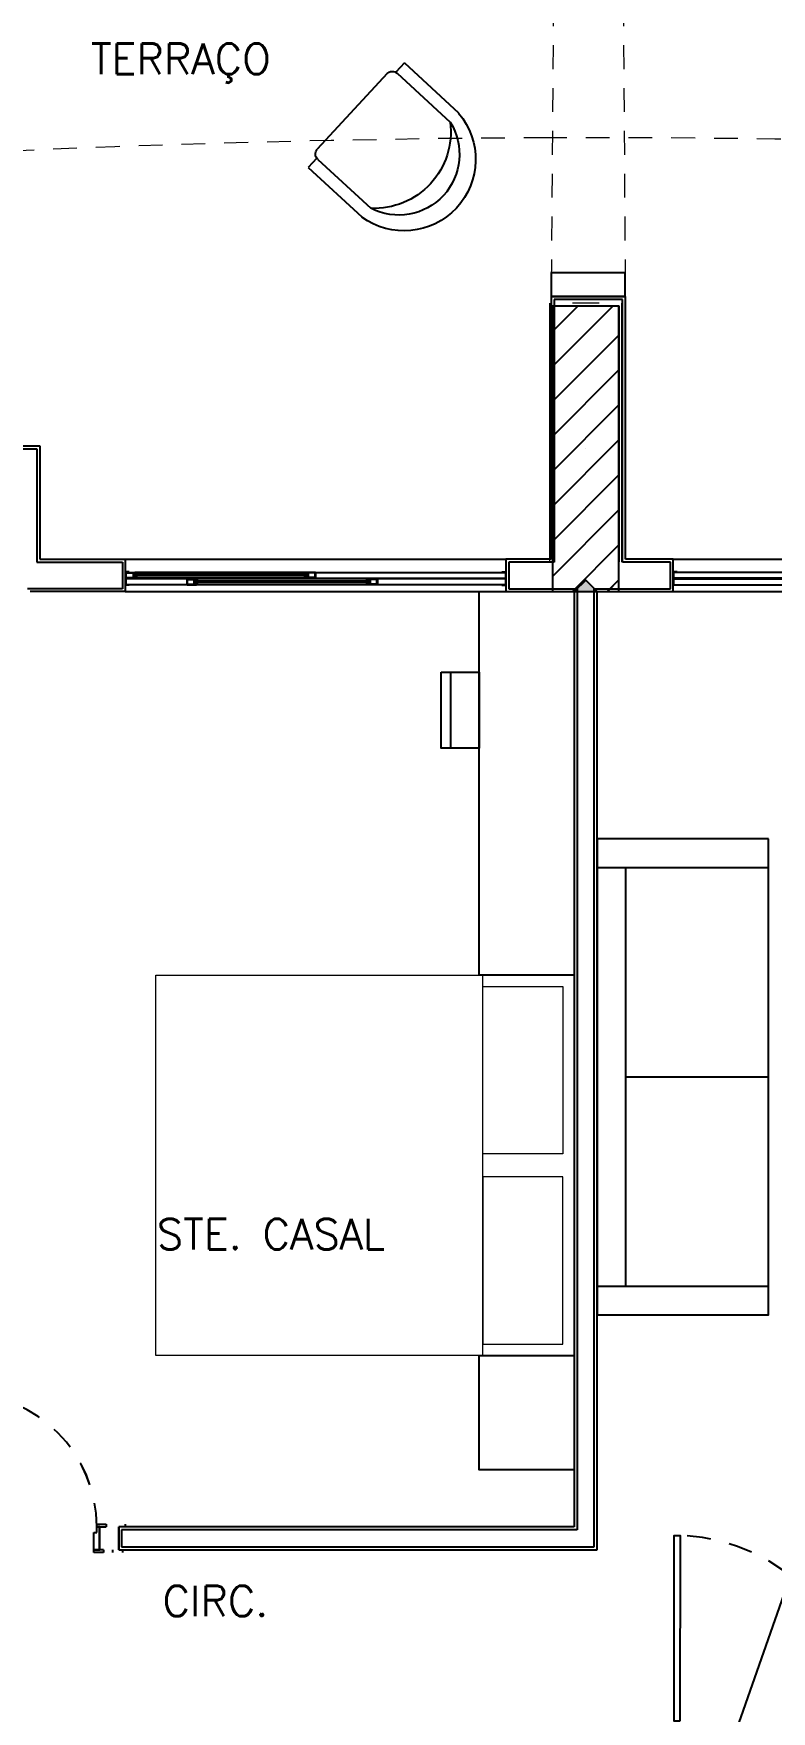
# Model space of a CAD drawing. Header units: millimetres. Extents: x 188.6 to 263.2, y 40.1 to 120.1.
# Drawn here: x 226.4 to 230.28, y 52.1 to 60.92 of the extents above; entities that cross this region are included whole.
import ezdxf

# ---------------------------------------------------------------- set-up
doc = ezdxf.new("R2010")
doc.units = ezdxf.units.MM
doc.set_wipeout_variables(frame=1)
for name, pattern in [('HIDDEN', [0.375, 0.25, -0.125]), ('HIDDEN2', [0.1875, 0.125, -0.0625]), ('Wipeout_Contour', [1000, 0, -1000]), ('XREF_305_306$0$XREF-TIPO$0$HIDDEN2', [0.1875, 0.125, -0.0625])]:
    doc.linetypes.add(name, pattern=pattern)
for name, color, linetype in [('ARQ', 8, 'Continuous'), ('ARQ-BASE', 8, 'Continuous'), ('ESTR-PILARES', 11, 'Continuous'), ('ESTRUTURA', 7, 'Continuous'), ('INC-HID-TEXTO', 7, 'Continuous'), ('MUDANÇAS UTP', 10, 'Continuous'), ('P-MC-PROJEÇÃO', 7, 'Continuous'), ('Parede.ARQ', 8, 'Continuous'), ('Pilar.ARQ', 8, 'Continuous'), ('XREF_305_306$0$XREF-TIPO$0$E-MC-ESQUADRIAS', 2, 'Continuous')]:
    doc.layers.add(name, color=color, linetype=linetype)
doc.layers.add('L-MC-LAYOUT', color=8, linetype='Continuous', lineweight=5)
doc.styles.add('60-100', font='romans.shx', dxfattribs={"height": 0.16})
doc.styles.add('60-75', font='romans.shx', dxfattribs={"height": 0.12})
doc.dimstyles.new('SETAS75', dxfattribs={"dimtxt": 0.16, "dimasz": 0.15, "dimexe": 0.15, "dimexo": 0, "dimgap": 0.1, "dimtad": 1, "dimzin": 10, "dimdsep": 46, "dimtxsty": '60-100', "dimblk1": 'OPEN', "dimblk2": 'OPEN', "dimsah": 1, "dimcen": 0, "dimclrd": 244, "dimclre": 244, "dimclrt": 7, "dimadec": 0, "dimazin": 0, "dimtfac": 1, "dimtix": 1, "dimtmove": 2, "dimatfit": 3, "dimldrblk": 'OPEN', "dimfxl": 0.15, "dimtolj": 1, "dimtzin": 6, "dimarcsym": 0})

# ---------------------------------------------------------------- blocks, each defined once
blk = doc.blocks.new('ESTR-1TP-29.09.2016')
at = {"layer": 'ESTR-PILARES'}
for p, q in [((25.8074, 21.4922), (26.1255, 21.8102)), ((25.8074, 21.676), (25.9416, 21.8102)), ((25.8074, 21.8102), (25.8074, 21.8102)), ((25.8074, 21.8102), (25.8074, 21.8102)), ((25.8074, 21.3083), (26.1574, 21.6583)), ((25.8074, 21.1245), (26.1574, 21.4745)), ((25.8074, 20.9406), (26.1574, 21.2906)), ((25.8074, 20.7568), (26.1574, 21.1068)), ((25.9824, 21.0602), (25.9824, 21.0602)), ((25.8074, 20.5729), (26.1574, 20.9229)), ((25.8074, 20.3891), (26.1574, 20.7391)), ((25.9124, 20.3102), (26.1574, 20.5552)), ((26.0962, 20.3102), (26.1574, 20.3714)), ((25.8074, 20.3102), (25.8074, 20.3102)), ((25.8074, 20.3102), (25.8074, 20.3102))]:
    blk.add_line(p, q, dxfattribs=at)
for points in [[(25.8074, 20.3102), (26.1574, 20.3102), (26.1574, 21.8102), (25.8074, 21.8102), (25.8074, 20.3102)], [(25.9224, 20.3102), (26.0424, 20.3102), (25.9824, 20.3702), (25.9224, 20.3102)]]:
    blk.add_lwpolyline(points, dxfattribs=at)
for points in [[(25.9224, 20.3102), (26.0424, 20.3102), (25.9824, 20.3702)], [(25.9224, 20.3102), (25.9824, 20.3702), (25.9224, 20.3102)]]:
    blk.add_solid(points, dxfattribs=at)
blk = doc.blocks.new('CAMA CSAL')
at = {"layer": 'L-MC-LAYOUT'}
blk.add_line((5752.0509, -1545.5217), (5752.0509, -1543.5217), dxfattribs=at)
for points in [[(5750.3309, -1543.5217), (5752.5309, -1543.5217), (5752.5309, -1545.5217), (5750.3309, -1545.5217)], [(5752.0509, -1543.5817), (5752.4709, -1543.5817), (5752.4709, -1544.4617), (5752.0509, -1544.4617)], [(5752.4709, -1544.5817), (5752.0509, -1544.5817), (5752.0509, -1545.4617), (5752.4709, -1545.4617)]]:
    blk.add_lwpolyline(points, close=True, dxfattribs=at)
blk = doc.blocks.new('XREF_305_306$0$AC18C')
for p, q in [((-0.039, 0.5), (-0.558, 0.5)), ((-0.039, 0.5), (-0.039, 0.412)), ((-0.05, 0.412), (-0.558, 0.412)), ((0, 0.362), (0, -0.362)), ((-0.05, -0.412), (-0.558, -0.412)), ((-0.039, -0.411), (-0.039, -0.5)), ((-0.039, -0.5), (-0.553, -0.5))]:
    blk.add_line(p, q)
for centre, radius, start, end in [((-0.497, 0), 0.503, 97.0495, 263.5769), ((-0.446, 0), 0.427, 105.249, 254.751), ((-0.212, 0), 0.538, 130.0756, 229.9244), ((-0.05, 0.362), 0.05, 0, 90), ((-0.05, -0.362), 0.05, 270, 0)]:
    blk.add_arc(centre, radius, start, end)
blk = doc.blocks.new('XREF_305_306$0$XREF-TIPO$0$PORTA 70')
at = {"layer": 'ARQ-BASE'}
for p, q in [((36.2665, 23.8835), (36.2815, 23.8835)), ((36.2665, 23.8335), (36.2665, 23.8835)), ((36.2815, 23.8335), (36.2665, 23.8335)), ((36.2815, 23.8335), (36.2815, 23.8835)), ((36.2815, 23.8485), (36.2815, 23.8335)), ((36.4015, 23.8485), (36.2815, 23.8485)), ((36.3115, 23.8335), (36.2815, 23.8335)), ((36.3115, 23.8185), (36.3115, 23.8335)), ((36.4015, 23.8185), (36.3115, 23.8185)), ((36.4015, 23.8685), (36.4165, 23.8685)), ((36.4015, 23.8685), (36.4015, 23.8185)), ((36.4015, 23.8185), (36.4015, 23.8485)), ((36.4165, 23.8185), (36.4015, 23.8185)), ((36.4165, 23.8685), (36.4165, 23.8185)), ((36.2665, 23.0835), (36.2665, 23.1335)), ((36.2815, 23.1335), (36.3115, 23.1335)), ((36.2815, 23.0835), (36.2815, 23.1335)), ((36.2815, 23.1185), (36.4015, 23.1185)), ((36.3115, 23.1485), (36.4015, 23.1485)), ((36.3115, 23.1335), (36.3115, 23.1485)), ((36.4015, 23.1485), (36.4165, 23.1485)), ((36.4015, 23.1185), (36.4015, 23.1485)), ((36.4015, 23.1485), (36.4015, 23.0985)), ((36.4165, 23.1485), (36.4165, 23.0985)), ((36.2815, 23.0835), (36.2665, 23.0835)), ((36.4165, 23.0985), (36.4015, 23.0985))]:
    blk.add_line(p, q, dxfattribs=at)
blk.add_lwpolyline([(36.2815, 23.1635), (36.2815, 23.1335), (35.5815, 23.1335), (35.5815, 23.1635)], close=True, dxfattribs=at)
at = {"layer": 'ARQ-BASE', "linetype": 'XREF_305_306$0$XREF-TIPO$0$HIDDEN2'}
blk.add_arc((36.2815, 23.1335), 0.7, 90, 180, dxfattribs=at)
blk = doc.blocks.new('XREF-TIPO$0$A$C491F7D64-flat-1')
for p, q in [((-0.057, 0.03), (-0.005, 0.03)), ((-0.057, 0.03), (-0.057, 0)), ((-0.055, 0.028), (-0.019, 0.028)), ((-0.055, 0.002), (-0.055, 0.028)), ((-0.055, 0.002), (-0.007, 0.002)), ((-0.019, 0.028), (-0.019, 0.008)), ((-0.007, 0.008), (-0.019, 0.008)), ((-0.017, 0.03), (-0.017, 0.02)), ((-0.005, 0.02), (-0.017, 0.02)), ((-0.017, 0.02), (-0.017, 0.01)), ((-0.005, 0.01), (-0.017, 0.01)), ((-0.005, 0.0195), (-0.0165, 0.0195)), ((0, 0.0185), (-0.0165, 0.0185)), ((0, 0.0115), (-0.0165, 0.0115)), ((-0.005, 0.0105), (-0.0165, 0.0105)), ((-0.015, 0.028), (-0.015, 0.022)), ((-0.015, 0.028), (-0.007, 0.028)), ((-0.007, 0.022), (-0.015, 0.022)), ((-0.007, 0.028), (-0.007, 0.022)), ((-0.007, 0.008), (-0.007, 0.002)), ((-0.005, 0.03), (-0.005, 0.02)), ((-0.005, 0.01), (-0.005, 0)), ((-0.0045, 0.02), (-0.0045, 0.025)), ((-0.0045, 0.01), (-0.0045, 0.005)), ((0, 0.02), (0, 0.0185)), ((0, 0.01), (0, 0.0115)), ((-0.057, 0), (-0.005, 0)), ((-0.055, 0), (-0.055, 0))]:
    blk.add_line(p, q)
for centre, radius, start, end in [((-0.0165, 0.019), 0.0005, 90, 270), ((-0.0165, 0.011), 0.0005, 90, 270), ((-0.005, 0.02), 0.0005, 270, 0), ((-0.005, 0.01), 0.0005, 0, 90), ((-0.005, 0.02), 0.005, 0, 84.26083), ((-0.005, 0.01), 0.005, 275.73917, 0)]:
    blk.add_arc(centre, radius, start, end)
blk = doc.blocks.new('XREF-TIPO$0$A$C70231090-flat-1')
for p, q in [((-0.055, 0.02), (-0.055, 0.0185)), ((-0.055, 0.0185), (-0.0385, 0.0185)), ((-0.055, 0.0115), (-0.0385, 0.0115)), ((-0.055, 0.01), (-0.055, 0.0115)), ((-0.0505, 0.02), (-0.0505, 0.025)), ((-0.0505, 0.01), (-0.0505, 0.005)), ((0, 0.03), (-0.05, 0.03)), ((-0.05, 0.03), (-0.05, 0.02)), ((-0.05, 0.02), (-0.038, 0.02)), ((-0.05, 0.0195), (-0.0385, 0.0195)), ((-0.05, 0.0105), (-0.0385, 0.0105)), ((-0.05, 0.01), (-0.05, 0)), ((-0.05, 0.01), (-0.038, 0.01)), ((-0.04, 0.028), (-0.048, 0.028)), ((-0.048, 0.028), (-0.048, 0.022)), ((-0.048, 0.022), (-0.04, 0.022)), ((-0.048, 0.008), (-0.036, 0.008)), ((-0.048, 0.008), (-0.048, 0.002)), ((-0.002, 0.002), (-0.048, 0.002)), ((-0.04, 0.028), (-0.04, 0.022)), ((-0.038, 0.03), (-0.038, 0.02)), ((-0.038, 0.02), (-0.038, 0.01)), ((-0.002, 0.028), (-0.036, 0.028)), ((-0.036, 0.028), (-0.036, 0.008)), ((-0.002, 0.019), (-0.002, 0.028)), ((-0.002, 0.002), (-0.002, 0.019)), ((-0.002, 0.019), (-0.002, 0.019)), ((0, 0.017), (0, 0.03)), ((0, 0.002), (0, 0.017)), ((0, 0.017), (0, 0.017)), ((0, 0), (0, 0.002)), ((0, 0.002), (0, 0.002)), ((0, 0), (-0.05, 0))]:
    blk.add_line(p, q)
for centre, radius, start, end in [((-0.05, 0.02), 0.005, 95.73917, 180), ((-0.05, 0.01), 0.005, 180, 264.26083), ((-0.05, 0.02), 0.0005, 180, 270), ((-0.05, 0.01), 0.0005, 90, 180), ((-0.0385, 0.019), 0.0005, 270, 90), ((-0.0385, 0.011), 0.0005, 270, 90)]:
    blk.add_arc(centre, radius, start, end)
blk = doc.blocks.new('XREF-TIPO$0$A$C491F7D64-flat-2')
for p, q in [((-0.057, 0.03), (-0.005, 0.03)), ((-0.057, 0.03), (-0.057, 0)), ((-0.055, 0.028), (-0.019, 0.028)), ((-0.055, 0.002), (-0.055, 0.028)), ((-0.055, 0.002), (-0.007, 0.002)), ((-0.019, 0.028), (-0.019, 0.008)), ((-0.007, 0.008), (-0.019, 0.008)), ((-0.017, 0.03), (-0.017, 0.02)), ((-0.005, 0.02), (-0.017, 0.02)), ((-0.017, 0.02), (-0.017, 0.01)), ((-0.005, 0.01), (-0.017, 0.01)), ((-0.005, 0.0195), (-0.0165, 0.0195)), ((0, 0.0185), (-0.0165, 0.0185)), ((0, 0.0115), (-0.0165, 0.0115)), ((-0.005, 0.0105), (-0.0165, 0.0105)), ((-0.015, 0.028), (-0.015, 0.022)), ((-0.015, 0.028), (-0.007, 0.028)), ((-0.007, 0.022), (-0.015, 0.022)), ((-0.007, 0.028), (-0.007, 0.022)), ((-0.007, 0.008), (-0.007, 0.002)), ((-0.005, 0.03), (-0.005, 0.02)), ((-0.005, 0.01), (-0.005, 0)), ((-0.0045, 0.02), (-0.0045, 0.025)), ((-0.0045, 0.01), (-0.0045, 0.005)), ((0, 0.02), (0, 0.0185)), ((0, 0.01), (0, 0.0115)), ((-0.057, 0), (-0.005, 0)), ((-0.055, 0), (-0.055, 0))]:
    blk.add_line(p, q)
for centre, radius, start, end in [((-0.0165, 0.019), 0.0005, 90, 270), ((-0.0165, 0.011), 0.0005, 90, 270), ((-0.005, 0.02), 0.0005, 270, 0), ((-0.005, 0.01), 0.0005, 0, 90), ((-0.005, 0.02), 0.005, 0, 84.26083), ((-0.005, 0.01), 0.005, 275.73917, 0)]:
    blk.add_arc(centre, radius, start, end)
blk = doc.blocks.new('XREF-TIPO$0$A$C491F7D64-flat-3')
for p, q in [((0, 0.02), (0, 0.0185)), ((0, 0.0185), (0.0165, 0.0185)), ((0, 0.01), (0, 0.0115)), ((0, 0.0115), (0.0165, 0.0115)), ((0.0045, 0.02), (0.0045, 0.025)), ((0.0045, 0.01), (0.0045, 0.005)), ((0.057, 0.03), (0.005, 0.03)), ((0.005, 0.03), (0.005, 0.02)), ((0.005, 0.02), (0.017, 0.02)), ((0.005, 0.0195), (0.0165, 0.0195)), ((0.005, 0.0105), (0.0165, 0.0105)), ((0.005, 0.01), (0.017, 0.01)), ((0.005, 0.01), (0.005, 0)), ((0.007, 0.028), (0.007, 0.022)), ((0.015, 0.028), (0.007, 0.028)), ((0.007, 0.022), (0.015, 0.022)), ((0.007, 0.008), (0.007, 0.002)), ((0.007, 0.008), (0.019, 0.008)), ((0.055, 0.002), (0.007, 0.002)), ((0.015, 0.028), (0.015, 0.022)), ((0.017, 0.03), (0.017, 0.02)), ((0.017, 0.02), (0.017, 0.01)), ((0.019, 0.028), (0.019, 0.008)), ((0.055, 0.028), (0.019, 0.028)), ((0.055, 0.002), (0.055, 0.028)), ((0.057, 0.03), (0.057, 0)), ((0.057, 0), (0.005, 0)), ((0.055, 0), (0.055, 0))]:
    blk.add_line(p, q)
for centre, radius, start, end in [((0.005, 0.02), 0.005, 95.73917, 180), ((0.005, 0.01), 0.005, 180, 264.26083), ((0.005, 0.02), 0.0005, 180, 270), ((0.005, 0.01), 0.0005, 90, 180), ((0.0165, 0.019), 0.0005, 270, 90), ((0.0165, 0.011), 0.0005, 270, 90)]:
    blk.add_arc(centre, radius, start, end)
blk = doc.blocks.new('arq-3pav')
at = {"layer": 'ARQ'}
for p, q in [((21.2201, 18.495), (21.4253, 18.495)), ((21.2351, 18.48), (21.4103, 18.48)), ((21.4103, 18.48), (21.4103, 17.8848)), ((21.4253, 18.495), (21.4253, 17.8998)), ((21.4253, 17.8998), (21.8753, 17.8998)), ((21.8751, 17.8998), (23.8751, 17.8998)), ((21.8753, 17.8998), (21.8753, 17.7298)), ((23.8753, 17.8998), (23.8753, 17.73)), ((24.7551, 17.9), (26.7551, 17.9)), ((24.7554, 17.73), (24.7554, 17.9)), ((21.4103, 17.8848), (21.8603, 17.8848)), ((21.8603, 17.8848), (21.8603, 17.7448)), ((21.8951, 17.834), (21.8751, 17.834)), ((21.8751, 17.834), (21.8751, 17.763)), ((21.8771, 17.832), (21.8771, 17.765)), ((21.8771, 17.832), (21.8951, 17.832)), ((21.8951, 17.834), (21.8951, 17.832)), ((22.8351, 17.819), (21.9183, 17.819)), ((22.8351, 17.813), (21.9183, 17.813)), ((22.8731, 17.831), (21.9253, 17.831)), ((22.8751, 17.831), (23.8731, 17.831)), ((23.8551, 17.834), (23.8551, 17.832)), ((23.8551, 17.834), (23.8751, 17.834)), ((23.8731, 17.832), (23.8551, 17.832)), ((23.8731, 17.832), (23.8731, 17.765)), ((23.8751, 17.834), (23.8751, 17.763)), ((23.8903, 17.8848), (23.8903, 17.745)), ((24.7404, 17.745), (24.7404, 17.885)), ((24.7751, 17.834), (24.7551, 17.834)), ((24.7551, 17.834), (24.7551, 17.763)), ((24.7571, 17.832), (24.7571, 17.765)), ((24.7571, 17.832), (24.7751, 17.832)), ((25.7551, 17.831), (24.7571, 17.831)), ((24.7751, 17.834), (24.7751, 17.832)), ((21.8603, 17.7448), (21.3603, 17.7448)), ((21.8753, 17.7298), (21.3753, 17.7298)), ((21.8751, 17.7298), (23.8751, 17.73)), ((21.8951, 17.763), (21.8753, 17.763)), ((23.8731, 17.796), (21.8771, 17.796)), ((23.8731, 17.766), (21.8771, 17.766)), ((21.8773, 17.765), (21.8951, 17.765)), ((21.8951, 17.763), (21.8951, 17.765)), ((22.8751, 17.801), (21.9253, 17.801)), ((23.1599, 17.784), (22.2379, 17.784)), ((23.1599, 17.778), (22.2379, 17.778)), ((23.1479, 17.796), (22.2499, 17.796)), ((23.1479, 17.766), (22.2499, 17.766)), ((22.8751, 17.801), (23.8731, 17.801)), ((23.8551, 17.763), (23.8551, 17.765)), ((23.8731, 17.765), (23.8551, 17.765)), ((23.8551, 17.763), (23.8751, 17.763)), ((24.7751, 17.763), (24.7551, 17.763)), ((24.7551, 17.73), (26.7551, 17.73)), ((25.7551, 17.801), (24.7571, 17.801)), ((24.7571, 17.796), (26.7531, 17.796)), ((24.7571, 17.766), (26.7531, 17.766)), ((24.7571, 17.765), (24.7751, 17.765)), ((24.7751, 17.763), (24.7751, 17.765)), ((21.8403, 12.695), (21.8403, 12.815)), ((21.8403, 12.815), (21.8403, 12.695)), ((24.2352, 12.815), (21.8403, 12.815)), ((21.8553, 12.8), (21.8553, 12.71)), ((24.2502, 12.8), (21.8553, 12.8)), ((21.8753, 12.83), (21.8753, 12.815)), ((21.8553, 12.71), (24.3402, 12.71)), ((21.8103, 12.68), (21.8103, 12.695)), ((21.8403, 12.695), (24.3552, 12.695)), ((21.8603, 12.695), (21.8603, 12.68))]:
    blk.add_line(p, q, dxfattribs=at)
for points in [[(23.5352, 17.3073), (23.7352, 17.3073), (23.7352, 16.9073), (23.5352, 16.9073)], [(23.5352, 17.3073), (23.5852, 17.3073), (23.5852, 16.9073), (23.5352, 16.9073)], [(25.2552, 16.43), (24.3552, 16.43), (24.3552, 13.93), (25.2552, 13.93)], [(23.7352, 13.715), (24.2352, 13.715), (24.2352, 13.115), (23.7352, 13.115)], [(24.7903, 11.795), (24.7603, 11.795), (24.7608, 12.769), (24.7908, 12.769)]]:
    blk.add_lwpolyline(points, close=True, dxfattribs=at)
for points in [[(24.3552, 16.28), (25.2552, 16.28)], [(24.5052, 16.28), (24.5052, 14.08)], [(24.5052, 15.18), (25.2552, 15.18)], [(24.3552, 14.08), (25.2552, 14.08)]]:
    blk.add_lwpolyline(points, dxfattribs=at)
at = {"layer": 'ARQ', "linetype": 'HIDDEN2', "lineweight": 0}
for start, end in [(90.205368, 97.978379), (82.052956, 90.205368)]:
    blk.add_arc((24.3359, -47.0021), 67.1169, start, end, dxfattribs=at)
at = {"layer": 'ARQ', "color": 8, "linetype": 'XREF_305_306$0$XREF-TIPO$0$HIDDEN2'}
blk.add_arc((24.7534, 11.7634), 1.0074, 1.79721, 86.59229, dxfattribs=at)
at = {"layer": 'P-MC-PROJEÇÃO', "color": 8, "linetype": 'HIDDEN', "lineweight": 0}
blk.add_arc((24.3903, -47.4394), 66.4892, 90.232646, 90.232727, dxfattribs=at)
at = {"layer": 'ARQ', "xscale": -0.7468391935637555, "yscale": 0.7468391935637555, "zscale": 0.7841811532419432, "rotation": 317.3327995928581}
blk.add_blockref('XREF_305_306$0$AC18C', (23.0677, 20.2527), dxfattribs=at)
at = {"layer": 'ARQ', "extrusion": (0, 0, -1), "zscale": -1}
for name, p in [('XREF-TIPO$0$A$C491F7D64-flat-3', (-21.9353, 17.801)), ('XREF-TIPO$0$A$C491F7D64-flat-1', (-22.8181, 17.801)), ('XREF-TIPO$0$A$C70231090-flat-1', (-22.1999, 17.766)), ('XREF-TIPO$0$A$C491F7D64-flat-2', (-23.1429, 17.766))]:
    blk.add_blockref(name, p, dxfattribs=at)
at = {"layer": 'ARQ'}
blk.add_blockref('CAMA CSAL', (-5728.2957, 1559.2367), dxfattribs=at)
at = {"layer": 'XREF_305_306$0$XREF-TIPO$0$E-MC-ESQUADRIAS', "rotation": 270}
blk.add_blockref('XREF_305_306$0$XREF-TIPO$0$PORTA 70', (-2.1082, 49.0965), dxfattribs=at)
at = {"color": 8, "linetype": 'Wipeout_Contour', "lineweight": 0, "ltscale": 50142.118442}
blk.add_wipeout([(24.2252, 19.2448), (24.2252, 19.2298), (24.3652, 19.2298), (24.3652, 19.2448)], dxfattribs=at).dxf.layer = 'Pilar.ARQ'
at = {"color": 8, "linetype": 'Wipeout_Contour', "lineweight": 0, "ltscale": 48092.694263}
blk.add_wipeout([(24.4852, 19.2298), (24.4702, 19.2298), (24.4702, 17.885), (24.4852, 17.885)], dxfattribs=at).dxf.layer = 'Pilar.ARQ'
at = {"color": 8, "linetype": 'Wipeout_Contour', "lineweight": 0, "ltscale": 47402.976622}
blk.add_wipeout([(24.1052, 19.2298), (24.1052, 17.885), (24.1202, 17.885), (24.1202, 19.2298)], dxfattribs=at).dxf.layer = 'Pilar.ARQ'
at = {"color": 8, "linetype": 'Wipeout_Contour', "lineweight": 0, "ltscale": 50003.161891}
blk.add_wipeout([(24.2102, 19.2298), (24.2252, 19.2298), (24.2252, 19.2448), (24.2102, 19.2448)], dxfattribs=at).dxf.layer = 'Pilar.ARQ'
at = {"color": 8, "linetype": 'Wipeout_Contour', "lineweight": 0, "ltscale": 50281.379315}
blk.add_wipeout([(24.3802, 19.2448), (24.3652, 19.2448), (24.3652, 19.2298), (24.3802, 19.2298)], dxfattribs=at).dxf.layer = 'Pilar.ARQ'
at = {"color": 8, "linetype": 'Wipeout_Contour', "lineweight": 0, "ltscale": 50473.308365}
blk.add_wipeout([(24.4852, 19.2448), (24.4702, 19.2448), (24.4702, 19.2298), (24.4852, 19.2298)], dxfattribs=at).dxf.layer = 'Pilar.ARQ'
at = {"layer": 'ARQ', "linetype": 'HIDDEN2', "lineweight": 0}
blk.add_line((24.4892, 21.2753), (24.5037, 19.28), dxfattribs=at)
at = {"color": 8, "linetype": 'Wipeout_Contour', "lineweight": 0, "ltscale": 49818.191947}
blk.add_wipeout([(24.1052, 19.2298), (24.1202, 19.2298), (24.1202, 19.2448), (24.1052, 19.2448)], dxfattribs=at).dxf.layer = 'Pilar.ARQ'
at = {"layer": 'ARQ', "linetype": 'HIDDEN2', "lineweight": 0}
blk.add_line((24.1292, 21.2753), (24.1137, 19.28), dxfattribs=at)
at = {"layer": 'ARQ'}
blk.add_line((24.5037, 19.28), (24.1137, 19.28), dxfattribs=at)
at = {"color": 8, "linetype": 'Wipeout_Contour', "lineweight": 0, "ltscale": 47478.511402}
blk.add_wipeout([(24.1202, 17.7298), (24.4702, 17.7298), (24.4702, 19.2298), (24.1202, 19.2298)], dxfattribs=at).dxf.layer = 'Pilar.ARQ'
at = {"layer": 'ARQ'}
for p, q in [((24.1137, 19.28), (24.1137, 17.8998)), ((24.4887, 19.265), (24.1287, 19.265)), ((24.1287, 19.265), (24.1287, 17.8848)), ((24.4887, 17.885), (24.4887, 19.265)), ((24.5037, 17.9), (24.5037, 19.28)), ((24.1137, 17.8998), (23.8753, 17.8998)), ((24.7554, 17.9), (24.5037, 17.9)), ((24.1287, 17.8848), (23.8903, 17.8848)), ((24.7404, 17.885), (24.4887, 17.885)), ((23.8753, 17.73), (24.2352, 17.73)), ((23.8903, 17.745), (24.2502, 17.745)), ((24.2352, 17.73), (24.2352, 12.815)), ((24.2502, 17.745), (24.2502, 12.8)), ((24.3402, 12.71), (24.3402, 17.745)), ((24.3402, 17.745), (24.7404, 17.745)), ((24.3552, 12.695), (24.3552, 17.73)), ((24.3552, 17.73), (24.7554, 17.73))]:
    blk.add_line(p, q, dxfattribs=at)
blk.add_lwpolyline([(23.7352, 17.73), (24.2352, 17.73), (24.2352, 15.715), (23.7352, 15.715)], close=True, dxfattribs=at)
at = {"layer": 'Pilar.ARQ', "color": 8, "linetype": 'Continuous', "lineweight": 0, "flags": 128}
for points in [[(24.1052, 19.2448), (24.1052, 19.2298)], [(24.1052, 19.2298), (24.1052, 17.885)], [(24.3652, 19.2448), (24.2252, 19.2448)], [(24.4852, 19.2298), (24.4852, 19.2448)], [(24.4852, 17.885), (24.4852, 19.2298)]]:
    blk.add_lwpolyline(points, dxfattribs=at)
blk.add_lwpolyline([(24.1202, 17.7298), (24.4702, 17.7298), (24.4702, 19.2298), (24.1202, 19.2298)], close=True, dxfattribs=at)
at = {"layer": 'ESTRUTURA'}
blk.add_blockref('ESTR-1TP-29.09.2016', (-1.6874, -2.5802), dxfattribs=at)
blk = doc.blocks.new('_OPEN')
at = {"color": 0, "linetype": 'ByBlock'}
for p, q in [((-1, 0.167), (0, 0)), ((0, 0), (-1, -0.167)), ((0, 0), (-1, 0))]:
    blk.add_line(p, q, dxfattribs=at)

msp = doc.modelspace()

# ---------------------------------------------------------------- block references
msp.add_blockref('arq-3pav', (205.0084, 40.2568))

# ---------------------------------------------------------------- next in the draw order: linework, layer by layer
at = {"layer": 'MUDANÇAS UTP'}
msp.add_lwpolyline([(229.1221, 59.5368), (229.5112, 59.5368), (229.5112, 59.6609), (229.1221, 59.6609)], close=True, dxfattribs=at)

# ---------------------------------------------------------------- next in the draw order: block references
at = {"layer": 'ESTRUTURA'}
msp.add_blockref('ESTR-1TP-29.09.2016', (203.3211, 37.6766), dxfattribs=at)
at = {"layer": 'XREF_305_306$0$XREF-TIPO$0$E-MC-ESQUADRIAS', "rotation": 270}
msp.add_blockref('XREF_305_306$0$XREF-TIPO$0$PORTA 70', (202.9003, 89.3533), dxfattribs=at)

# ---------------------------------------------------------------- next in the draw order: texts
at = {"layer": 'ARQ-BASE', "color": 8, "style": '60-75'}
for s, p in [('TERRAÇO', (226.7023, 60.706)), ('STE. CASAL', (227.0499, 54.5303)), ('CIRC.', (227.0798, 52.6028))]:
    msp.add_text(s, height=0.16, dxfattribs=at).set_placement(p)

# ---------------------------------------------------------------- next in the draw order: leaders
at = {"layer": 'INC-HID-TEXTO'}
msp.add_leader([(228.9015, 48.5969), (230.506, 53.175), (233.1248, 53.175)], dimstyle='SETAS75', dxfattribs=at)

doc.saveas('drawing.dxf')
